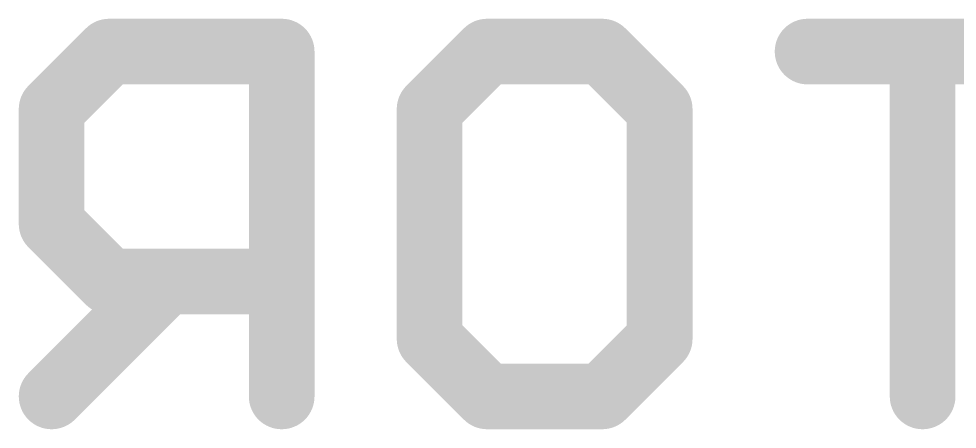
# Model space of a CAD drawing. Extents: x -19 to 88, y -11 to 23.
# Drawn here: x 6.743 to 9.646, y 16.51 to 17.781 of the extents above; entities that cross this region are included whole.
import ezdxf

# ---------------------------------------------------------------- set-up
doc = ezdxf.new("R2010")
doc.units = 0
doc.layers.add('22', color=53, linetype='CONTINUOUS')

msp = doc.modelspace()

# ---------------------------------------------------------------- linework, layer by layer
at = {"layer": '22', "const_width": 0.2032}
for points in [[(7.0224, 17.6793), (6.8444, 17.5014)], [(7.5562, 17.6793), (7.0224, 17.6793)], [(7.5562, 16.6116), (7.5562, 17.6793)], [(8.0138, 17.5014), (8.1918, 17.6793)], [(8.1918, 17.6793), (8.5477, 17.6793)], [(8.5477, 17.6793), (8.7256, 17.5014)], [(9.895, 17.6793), (9.1832, 17.6793)], [(9.5391, 16.6116), (9.5391, 17.6793)], [(6.8444, 17.5014), (6.8444, 17.1455)], [(8.0138, 16.7896), (8.0138, 17.5014)], [(8.7256, 17.5014), (8.7256, 16.7896)], [(6.8444, 17.1455), (7.0224, 16.9675)], [(7.2003, 16.9675), (6.8444, 16.6116)], [(7.0224, 16.9675), (7.5562, 16.9675)], [(8.1918, 16.6116), (8.0138, 16.7896)], [(8.7256, 16.7896), (8.5477, 16.6116)], [(8.5477, 16.6116), (8.1918, 16.6116)]]:
    msp.add_lwpolyline(points, dxfattribs=at)
at = {"layer": '22', "const_width": 0.1016}
for points in [[(7.0224, 17.7301, 1), (7.0224, 17.6285)], [(7.0583, 17.6434, 1), (6.9865, 17.7152)], [(7.607, 17.6793, 1), (7.5054, 17.6793)], [(7.5562, 17.6285, 1), (7.5562, 17.7301)], [(8.1918, 17.7301, 1), (8.1918, 17.6285)], [(8.2277, 17.6434, 1), (8.1559, 17.7152)], [(8.5836, 17.7152, 1), (8.5118, 17.6434)], [(8.5477, 17.6285, 1), (8.5477, 17.7301)], [(9.1832, 17.7301, 1), (9.1832, 17.6285)], [(9.5899, 17.6793, 1), (9.4883, 17.6793)], [(6.8952, 17.5014, 1), (6.7936, 17.5014)], [(8.0646, 17.5014, 1), (7.963, 17.5014)], [(8.7764, 17.5014, 1), (8.6748, 17.5014)], [(6.8085, 17.5373, 1), (6.8804, 17.4654)], [(7.9779, 17.5373, 1), (8.0498, 17.4654)], [(8.6897, 17.4654, 1), (8.7616, 17.5373)], [(6.8804, 17.1814, 1), (6.8085, 17.1095)], [(6.7936, 17.1455, 1), (6.8952, 17.1455)], [(7.0224, 17.0183, 1), (7.0224, 16.9167)], [(6.9865, 16.9316, 1), (7.0583, 17.0034)], [(7.2363, 16.9316, 1), (7.1644, 17.0034)], [(7.5562, 16.9167, 1), (7.5562, 17.0183)], [(8.0498, 16.8255, 1), (7.9779, 16.7536)], [(8.7616, 16.7536, 1), (8.6897, 16.8255)], [(7.963, 16.7896, 1), (8.0646, 16.7896)], [(8.6748, 16.7896, 1), (8.7764, 16.7896)], [(6.8085, 16.6475, 1), (6.8804, 16.5757)], [(8.1918, 16.6624, 1), (8.1918, 16.5608)], [(8.1559, 16.5757, 1), (8.2277, 16.6475)], [(8.5118, 16.6475, 1), (8.5836, 16.5757)], [(8.5477, 16.5608, 1), (8.5477, 16.6624)], [(7.5054, 16.6116, 1), (7.607, 16.6116)], [(9.4883, 16.6116, 1), (9.5899, 16.6116)]]:
    msp.add_lwpolyline(points, format="xyb", dxfattribs=at)

doc.saveas('drawing.dxf')
